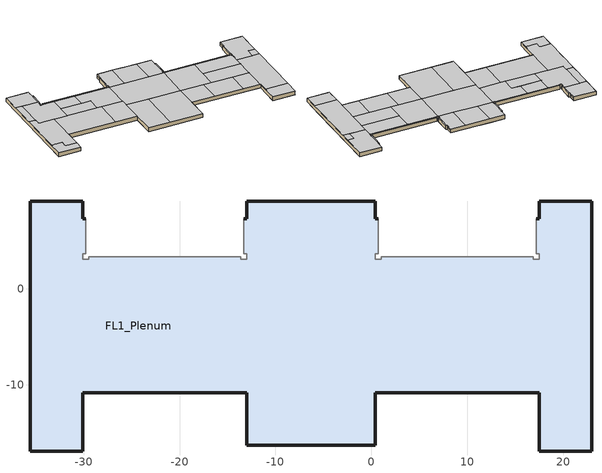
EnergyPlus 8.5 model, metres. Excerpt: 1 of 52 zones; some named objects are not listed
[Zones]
FL1_Plenum
 floor to FL1_ZN19 (plenum_floor): -13,-10.8 -30.07,-10.8 -30.07,-16.9 -35.56,-16.9 -35.56,9.16 -30.07,9.16 -30.07,3.07 -13,3.07 z3.45
 floor to FL1_ZN19 (9): -29.77,3.68 -30.07,3.68 -30.07,7.34 -29.77,7.34 z3.45; -13.61,3.07 -29.46,3.07 -29.46,3.37 -13.61,3.37 z3.45
 floor to FL1_ZN16 (plenum_floor): -9.33,3.07 -13,3.07 -13,9.16 -9.33,9.16 z3.45
 floor to FL1_ZN16 (9): -13,3.68 -13.31,3.68 -13.31,7.34 -13,7.34 z3.45
 floor to FL1_ZN15 (plenum_floor): -3.26,3.07 -9.33,3.07 -9.33,9.16 -3.26,9.16 z3.45
 floor to FL1_ZN17 (plenum_floor): 0.41,3.07 -3.26,3.07 -3.26,9.16 0.41,9.16 z3.45
 floor to FL1_ZN17 (9): 0.71,3.68 0.41,3.68 0.41,7.34 0.71,7.34 z3.45
 floor to FL1_ZN3 (plenum_floor): 22.96,3.07 17.48,3.07 17.48,9.16 22.96,9.16 z3.45
 floor to FL1_ZN3 (9): 17.48,3.68 17.17,3.68 17.17,7.34 17.48,7.34 z3.45
 floor to FL1_ZN13 (plenum_floor): -8.89,-16.29 -13,-16.29 -13,-10.8 -8.89,-10.8 z3.45
 floor to FL1_ZN12 (plenum_floor): -3.86,-16.29 -8.89,-16.29 -8.89,-10.8 -3.86,-10.8 z3.45
 floor to FL1_ZN14 (plenum_floor): 0.41,-16.29 -3.86,-16.29 -3.86,-10.8 0.41,-10.8 z3.45
 floor to FL1_ZN5 (plenum_floor): 22.96,-16.9 17.48,-16.9 17.48,-10.8 22.96,-10.8 z3.45
 floor to FL1_ZN11 (plenum_floor): 0.41,-10.8 -13,-10.8 -13,-5.31 -8.74,-5.31 -8.74,-6.38 -3.86,-6.38 -3.86,-5.31 0.41,-5.31 z3.45
 floor to FL1_ZN8 (plenum_floor): 7.95,-10.8 0.41,-10.8 0.41,-7.9 7.95,-7.9 z3.45
 floor to FL1_ZN7 (plenum_floor): 19,-10.8 7.95,-10.8 7.95,-7.9 19,-7.9 z3.45
 floor to FL1_ZN4 (plenum_floor): 22.96,-10.8 19,-10.8 19,-7.9 17.48,-7.9 17.48,3.07 22.96,3.07 z3.45
 floor to FL1_ZN9 (plenum_floor): -6.3,-6.38 -8.74,-6.38 -8.74,-5.31 -13,-5.31 -13,3.07 -6.3,3.07 z3.45
 floor to FL1_ZN10 (plenum_floor): 0.41,-5.31 -3.86,-5.31 -3.86,-6.38 -6.3,-6.38 -6.3,3.07 -3.86,3.07 -3.86,0.17 0.41,0.17 z3.45
 floor to FL1_ZN2 (plenum_floor): 17.48,-3.79 1.78,-3.79 1.78,-7.9 0.41,-7.9 0.41,-1.05 17.48,-1.05 z3.45
 floor to FL1_ZN6 (plenum_floor): 17.48,-7.9 1.78,-7.9 1.78,-3.79 17.48,-3.79 z3.45
 floor to FL1_ZN1 (plenum_floor): 17.48,-1.05 0.41,-1.05 0.41,3.07 17.48,3.07 z3.45
 floor to FL1_ZN1 (9): 16.87,3.07 1.02,3.07 1.02,3.37 16.87,3.37 z3.45
 floor to FL1_ZN18 (plenum_floor): 0.41,0.17 -3.86,0.17 -3.86,3.07 0.41,3.07 z3.45
 wall outside (7): -30.07,7.33 -30.07,9.16 / 0.41,7.33 0.41,9.16 z3.46:3.94; -30.07,7.33 -30.07,9.16 / 17.48,9.16 17.48,7.33 / 0.41,7.33 0.41,9.16 / -13,9.16 -13,7.33 z3.94:4.42; -30.07,9.16 -35.56,9.16 -35.56,-16.9 -30.07,-16.9 -30.07,-10.8 -13,-10.8 -13,-16.29 0.41,-16.29 0.41,-10.8 17.48,-10.8 17.48,-16.9 22.96,-16.9 22.96,9.16 17.48,9.16 / 0.41,9.16 -13,9.16 z3.45:4.42; 17.48,9.16 17.48,7.33 / -13,9.16 -13,7.33 z3.45:3.94
 wall outside (9): -29.77,7.34 -30.07,7.34 / 17.48,7.34 17.17,7.34 / 0.71,7.34 0.41,7.34 / -13,7.34 -13.31,7.34 z3.45:4.42
 wall to FL1_Plenum (5): 17.48,3.37 17.48,3.07 17.17,3.07 / 0.71,3.07 0.41,3.07 0.41,3.37 / -13,3.37 -13,3.07 -13.31,3.07 / -29.77,3.07 -30.07,3.07 -30.07,3.37 z3.45:4.42
 wall to FL1_Plenum (6): -30.07,3.37 -30.07,3.07 -29.77,3.07 / 17.17,3.07 17.48,3.07 17.48,3.37 / 0.41,3.37 0.41,3.07 0.71,3.07 / -13.31,3.07 -13,3.07 -13,3.37 z3.45:4.42
 wall to FL1_Balcony_W (5): -30.07,3.37 -30.07,3.68 / -13,3.68 -13,3.37 / -13.31,3.07 -13.61,3.07 / -29.46,3.07 -29.77,3.07 / -29.77,3.68 -29.77,7.34 / -13.31,7.34 -13.31,3.68 / -13.61,3.37 -29.46,3.37 z3.45:4.42
 wall to FL1_Balcony_E (5): 17.48,3.68 17.48,3.37 / 17.17,3.07 16.87,3.07 / 1.02,3.07 0.71,3.07 / 0.41,3.37 0.41,3.68 / 17.17,7.34 17.17,3.68 / 16.87,3.37 1.02,3.37 / 0.71,3.68 0.71,7.34 z3.45:4.42
 wall to FL1_Plenum (9): -30.07,3.68 -29.77,3.68 -30.07,3.68 / 17.17,3.68 17.48,3.68 17.17,3.68 / 16.87,3.07 16.87,3.37 16.87,3.07 / 1.02,3.37 1.02,3.07 1.02,3.37 / 0.41,3.68 0.71,3.68 0.41,3.68 / -13.31,3.68 -13,3.68 -13.31,3.68 / -13.61,3.07 -13.61,3.37 -13.61,3.07 / -29.46,3.37 -29.46,3.07 -29.46,3.37 z3.45:4.42
 ceiling to FL2_ZN19 (plenum_fl1_ceiling): -33.91,-3.59 -26.82,-3.59 -26.82,3.07 -30.07,3.07 -30.07,4.5 -33.91,4.5 z4.42
 ceiling to FL2_ZN24 (plenum_fl1_ceiling): -13,3.07 -9.33,3.07 -9.33,9.16 -13,9.16 z4.42
 ceiling to FL2_ZN10 (plenum_fl1_ceiling): -9.33,3.07 -3.26,3.07 -3.26,9.16 -9.33,9.16 z4.42
 ceiling to FL2_ZN25 (plenum_fl1_ceiling): -3.26,3.07 0.41,3.07 0.41,9.16 -3.26,9.16 z4.42
 ceiling to FL2_ZN4 (plenum_fl1_ceiling): 17.48,0.81 21.3,0.81 21.3,3.07 22.96,3.07 22.96,9.16 17.48,9.16 z4.42
 ceiling to FL2_ZN18 (plenum_fl1_ceiling): -35.56,4.5 -30.07,4.5 -30.07,9.16 -35.56,9.16 z4.42
 ceiling to FL2_ZN16 (plenum_fl1_ceiling): -35.56,-16.9 -30.07,-16.9 -30.07,-14.75 -32.88,-14.75 -32.88,-13.26 -35.56,-13.26 z4.42
 ceiling to FL2_ZN13 (plenum_fl1_ceiling): -13,-16.29 -7.59,-16.29 -7.59,-5.31 -13,-5.31 z4.42
 ceiling to FL2_ZN12 (plenum_fl1_ceiling): -7.59,-16.29 0.41,-16.29 0.41,-5.31 -7.59,-5.31 z4.42
 ceiling to FL2_ZN6 (plenum_fl1_ceiling): 17.48,-16.9 22.96,-16.9 22.96,-13.26 17.48,-13.26 z4.42
 ceiling to FL2_ZN17 (plenum_fl1_ceiling): -35.56,-13.26 -32.88,-13.26 -32.88,-14.75 -30.07,-14.75 -30.07,-3.59 -33.91,-3.59 -33.91,-2.11 -35.56,-2.11 z4.42
 ceiling to FL2_ZN5 (plenum_fl1_ceiling): 17.48,-13.26 22.96,-13.26 22.96,0.81 17.48,0.81 z4.42
 ceiling to FL2_ZN15 (plenum_fl1_ceiling): -30.07,-10.8 -18.41,-10.8 -18.41,-3.59 -30.07,-3.59 z4.42
 ceiling to FL2_ZN14 (plenum_fl1_ceiling): -18.41,-10.8 -13,-10.8 -13,-3.59 -18.41,-3.59 z4.42
 ceiling to FL2_ZN9 (plenum_fl1_ceiling): 0.41,-10.8 6.1,-10.8 6.1,-5.31 0.41,-5.31 z4.42
 ceiling to FL2_ZN8 (plenum_fl1_ceiling): 6.1,-10.8 13.23,-10.8 13.23,-5.31 6.1,-5.31 z4.42
 ceiling to FL2_ZN7 (plenum_fl1_ceiling): 13.23,-10.8 17.48,-10.8 17.48,-5.31 13.23,-5.31 z4.42
 ceiling to FL2_ZN11 (plenum_fl1_ceiling): -13,-5.31 0.41,-5.31 0.41,3.07 -13,3.07 z4.42
 ceiling to FL2_ZN1 (plenum_fl1_ceiling): 0.41,-5.31 8.03,-5.31 8.03,3.07 0.41,3.07 z4.42
 ceiling to FL2_ZN3 (plenum_fl1_ceiling): 8.03,-5.31 17.48,-5.31 17.48,-1.12 8.03,-1.12 z4.42
 ceiling to FL2_ZN22 (plenum_fl1_ceiling): -19.33,-3.59 -13,-3.59 -13,3.07 -21.54,3.07 -21.54,-0.28 -19.33,-0.28 z4.42
 ceiling to FL2_ZN2 (plenum_fl1_ceiling): 8.03,-1.12 17.48,-1.12 17.48,3.07 8.03,3.07 z4.42
 ceiling to FL2_ZN26 (plenum_fl1_ceiling): 21.3,0.81 22.96,0.81 22.96,3.07 21.3,3.07 z4.42
 ceiling to FL2_ZN23 (plenum_fl1_ceiling): -35.56,-2.11 -33.91,-2.11 -33.91,4.5 -35.56,4.5 z4.42
 ceiling to FL2_ZN20 (plenum_fl1_ceiling): -26.82,-0.28 -21.54,-0.28 -21.54,3.07 -26.82,3.07 z4.42
 ceiling to FL2_ZN21 (plenum_fl1_ceiling): -26.82,-3.59 -19.33,-3.59 -19.33,-0.28 -26.82,-0.28 z4.42
 ceiling to FL2_ZN19 (9): -30.07,3.68 -29.77,3.68 -29.77,4.5 -30.07,4.5 z4.42; -29.46,3.07 -26.82,3.07 -26.82,3.37 -29.46,3.37 z4.42
 ceiling to FL2_ZN18 (9): -30.07,4.5 -29.77,4.5 -29.77,7.34 -30.07,7.34 z4.42
 ceiling to FL2_ZN4 (9): 17.17,3.68 17.48,3.68 17.48,7.34 17.17,7.34 z4.42
 ceiling to FL2_ZN1 (9): 1.02,3.07 8.03,3.07 8.03,3.37 1.02,3.37 z4.42
 ceiling to FL2_ZN2 (9): 8.03,3.07 16.87,3.07 16.87,3.37 8.03,3.37 z4.42
 ceiling to FL2_ZN25 (9): 0.41,3.68 0.71,3.68 0.71,7.34 0.41,7.34 z4.42
 ceiling to FL2_ZN24 (9): -13.31,3.68 -13,3.68 -13,7.34 -13.31,7.34 z4.42
 ceiling to FL2_ZN22 (9): -21.54,3.07 -13.61,3.07 -13.61,3.37 -21.54,3.37 z4.42
 ceiling to FL2_ZN20 (9): -26.82,3.07 -21.54,3.07 -21.54,3.37 -26.82,3.37 z4.42
[Building]
BLDG26: North Axis {deg}=0; Terrain=Suburbs; Loads Convergence Tolerance Value=0.04; Temperature Convergence Tolerance Value {deltaC}=0.4; Solar Distribution=MinimalShadowing; Maximum Number of Warmup Days=25; Minimum Number of Warmup Days=6
[Site:Location]
Chicago Ohare Intl Ap_IL_USA Design_Conditions: Latitude {deg}=41.98; Longitude {deg}=-87.92; Time Zone {hr}=-6; Elevation {m}=201
[SizingPeriod:DesignDay] Day of Month=21; Dry-Bulb Temperature Range Modifier Type=DefaultMultipliers; Humidity Condition Type=Wetbulb; Barometric Pressure {Pa}=98934; Rain Indicator=No; Snow Indicator=No; Daylight Saving Time Indicator=No
Name | Month | Day Type | Maximum Dry-Bulb Temperature {C} | Daily Dry-Bulb Temperature Range {deltaC} | Wetbulb or DewPoint at Maximum Dry-Bulb {C} | Wind Speed {m/s} | Wind Direction {deg} | Solar Model Indicator | Sky Clearness | ASHRAE Clear Sky Optical Depth for Beam Irradiance (taub) | ASHRAE Clear Sky Optical Depth for Diffuse Irradiance (taud)
Chicago Ohare Intl Ap Ann Htg 99.6% Condns DB | 1 | WinterDesignDay | -20 | 0 | -20 | 4.9 | 270 | ASHRAEClearSky | 0
Chicago Ohare Intl Ap Ann Clg .4% Condns DB=>MWB | 7 | SummerDesignDay | 33.3 | 10.5 | 23.7 | 5.2 | 230 | ASHRAETau |  | 0.455 | 2.05
[Site:GroundTemperature:BuildingSurface]
19.527, 19.502, 19.536, 19.598, 20.002, 21.64, 22.225, 22.375, 21.449, 20.121, 19.802, 19.633
[Site:GroundReflectance]
0.2, 0.2, 0.2, 0.2, 0.2, 0.2, 0.2, 0.2, 0.2, 0.2, 0.2, 0.2
[Site:GroundReflectance:SnowModifier]
1, 1
[Material] Thermal Absorptance=0.9
Name | Roughness | Thickness {m} | Conductivity {W/m-K} | Density {kg/m3} | Specific Heat {J/kg-K} | Solar Absorptance | Visible Absorptance
5_1_27 | Rough | 0.0159 | 0.25 | 900 | 1000 | 0.5 | 0.5
5_2_10001 | VeryRough | 0.0921 | 0.03 | 24.8 | 1000 | 0.7 | 0.7
1IN Stucco | Smooth | 0.0253 | 0.6918 | 1858 | 837 | 0.7 | 0.7
8IN CONCRETE HW | Rough | 0.2032 | 1.311 | 2240 | 836.8 | 0.7 | 0.7
1/2IN Gypsum | Smooth | 0.0127 | 0.16 | 784.9 | 830 | 0.7 | 0.7
MAT-CC05 4 HW Concrete | Rough | 0.1016 | 1.311 | 2240 | 836.8 | 0.7 | 0.7
Mass NonRes Wall Insulation | MediumRough | 0.0562 | 0.058 | 265 | 836.8 | 0.7 | 0.7
AC02 Acoustic Ceiling | MediumSmooth | 0.0127 | 0.057 | 288 | 1339 | 0.7 | 0.2
[Material:NoMass]
CP02 Carpet Pad: Roughness=VeryRough; Thermal Resistance {m2-K/W}=0.2165; Thermal Absorptance=0.9; Solar Absorptance=0.7; Visible Absorptance=0.8
[Construction]
plenum_fl1_ceiling: MAT-CC05 4 HW Concrete, CP02 Carpet Pad
plenum_floor: AC02 Acoustic Ceiling
5; 6: 5_1_27, 5_2_10001, 5_1_27
7; 9: 1IN Stucco, 8IN Concrete HW, Mass NonRes Wall Insulation, 1/2IN Gypsum
[WindowProperty:FrameAndDivider] Frame Width {m}=0.04; Frame Outside Projection {m}=0; Frame Inside Projection {m}=0; Ratio of Frame-Edge Glass Conductance to Center-Of-Glass Conductance=1; Divider Type=DividedLite; Divider Width {m}=0.02; Number of Horizontal Dividers=1; Divider Outside Projection {m}=0; Divider Inside Projection {m}=0; Ratio of Divider-Edge Glass Conductance to Center-Of-Glass Conductance=1; Inside Sill Depth {m}=0; Inside Reveal Depth {m}=0
Name | Frame Conductance {W/m2-K} | Frame Solar Absorptance | Frame Visible Absorptance | Frame Thermal Hemispherical Emissivity | Number of Vertical Dividers | Divider Conductance {W/m2-K} | Divider Solar Absorptance | Divider Visible Absorptance | Divider Thermal Hemispherical Emissivity | Outside Reveal Solar Absorptance | Inside Sill Solar Absorptance | Inside Reveal Solar Absorptance
5 | 500 | 0.3 | 0.3 | 0.3 | 1 | 500 | 0.3 | 0.3 | 0.3 | 0.3 | 0.3 | 0.3
6 | 500 | 0.3 | 0.3 | 0.3 | 2 | 500 | 0.3 | 0.3 | 0.3 | 0.3 | 0.3 | 0.3
7 | 9.5 | 0.5 | 0.5 | 0.9 | 2 | 9.5 | 0.5 | 0.5 | 0.9 | 0.5 | 0.5 | 0.5
9 | 9.5 | 0.5 | 0.5 | 0.9 | 0 | 9.5 | 0.5 | 0.5 | 0.9 | 0.5 | 0.5 | 0.5
[Zone]
FL1_Plenum: Type=1; Multiplier=1; Volume {m3}=1076.15; Floor Area {m2}=autocalculate; Zone Inside Convection Algorithm=TARP
[ZoneInfiltration:DesignFlowRate]
9429 Infiltration: Zone or ZoneList=FL1_Plenum; Schedule=On; Design Flow Rate Calculation Method=Flow/zone; Design Flow Rate {m3/s}=0.209251; Constant Term Coefficient=1; Temperature Term Coefficient=0; Velocity Term Coefficient=0; Velocity Squared Term Coefficient=0
[EnergyManagementSystem:Sensor] Output:Variable or Output:Meter=Schedule Value
Name | Output:Variable or Output:Meter Index Key
FL1_ZN12_window_sch | Zone_infil_SCH_FL1_ZN12
FL1_ZN13_window_sch | Zone_infil_SCH_FL1_ZN13
FL1_ZN14_window_sch | Zone_infil_SCH_FL1_ZN14
FL2_ZN10_window_sch | Zone_infil_SCH_FL2_ZN10
FL2_ZN14_window_sch | Zone_infil_SCH_FL2_ZN14
FL2_ZN18_window_sch | Zone_infil_SCH_FL2_ZN18
FL2_ZN20_window_sch | Zone_infil_SCH_FL2_ZN20
FL1_ZN1_window_sch | Zone_infil_SCH_FL1_ZN1
FL2_ZN2_window_sch | Zone_infil_SCH_FL2_ZN2
FL2_ZN9_window_sch | Zone_infil_SCH_FL2_ZN9
FL2_ZN17_window_sch | Zone_infil_SCH_FL2_ZN17
FL2_ZN13_window_sch | Zone_infil_SCH_FL2_ZN13
FL2_ZN12_window_sch | Zone_infil_SCH_FL2_ZN12
FL2_ZN1_window_sch | Zone_infil_SCH_FL2_ZN1
FL1_ZN3_window_sch | Zone_infil_SCH_FL1_ZN3
FL1_ZN5_window_sch | Zone_infil_SCH_FL1_ZN5
FL1_ZN8_window_sch | Zone_infil_SCH_FL1_ZN8
FL1_ZN15_window_sch | Zone_infil_SCH_FL1_ZN15
FL2_ZN5_window_sch | Zone_infil_SCH_FL2_ZN5
FL2_ZN6_window_sch | Zone_infil_SCH_FL2_ZN6
FL2_ZN7_window_sch | Zone_infil_SCH_FL2_ZN7
FL2_ZN22_window_sch | Zone_infil_SCH_FL2_ZN22
FL1_ZN4_window_sch | Zone_infil_SCH_FL1_ZN4
FL1_ZN7_window_sch | Zone_infil_SCH_FL1_ZN7
FL2_ZN4_window_sch | Zone_infil_SCH_FL2_ZN4
FL2_ZN8_window_sch | Zone_infil_SCH_FL2_ZN8
FL2_ZN15_window_sch | Zone_infil_SCH_FL2_ZN15
[EnergyManagementSystem:Actuator] Actuated Component Type=Schedule:Compact; Actuated Component Control Type=Schedule Value
Name | Actuated Component Unique
FL1_ZN12_hvac_sch_override | PTHP_SCH_FL1_ZN12
FL1_ZN13_hvac_sch_override | PTHP_SCH_FL1_ZN13
FL1_ZN14_hvac_sch_override | PTHP_SCH_FL1_ZN14
FL2_ZN10_hvac_sch_override | PTHP_SCH_FL2_ZN10
FL2_ZN14_hvac_sch_override | PTHP_SCH_FL2_ZN14
FL2_ZN18_hvac_sch_override | PTHP_SCH_FL2_ZN18
FL2_ZN20_hvac_sch_override | PTHP_SCH_FL2_ZN20
FL1_ZN1_hvac_sch_override | PTHP_SCH_FL1_ZN1
FL2_ZN2_hvac_sch_override | PTHP_SCH_FL2_ZN2
FL2_ZN9_hvac_sch_override | PTHP_SCH_FL2_ZN9
FL2_ZN17_hvac_sch_override | PTHP_SCH_FL2_ZN17
FL2_ZN13_hvac_sch_override | PTHP_SCH_FL2_ZN13
FL2_ZN12_hvac_sch_override | PTHP_SCH_FL2_ZN12
FL2_ZN1_hvac_sch_override | PTHP_SCH_FL2_ZN1
FL1_ZN3_hvac_sch_override | PTHP_SCH_FL1_ZN3
FL1_ZN5_hvac_sch_override | PTHP_SCH_FL1_ZN5
FL1_ZN8_hvac_sch_override | PTHP_SCH_FL1_ZN8
FL1_ZN15_hvac_sch_override | PTHP_SCH_FL1_ZN15
FL2_ZN5_hvac_sch_override | PTHP_SCH_FL2_ZN5
FL2_ZN6_hvac_sch_override | PTHP_SCH_FL2_ZN6
FL2_ZN7_hvac_sch_override | PTHP_SCH_FL2_ZN7
FL2_ZN22_hvac_sch_override | PTHP_SCH_FL2_ZN22
FL1_ZN4_hvac_sch_override | PTHP_SCH_FL1_ZN4
FL1_ZN7_hvac_sch_override | PTHP_SCH_FL1_ZN7
FL2_ZN4_hvac_sch_override | PTHP_SCH_FL2_ZN4
FL2_ZN8_hvac_sch_override | PTHP_SCH_FL2_ZN8
FL2_ZN15_hvac_sch_override | PTHP_SCH_FL2_ZN15
[EnergyManagementSystem:ProgramCallingManager]
CoupleWindowHVAC: BeginTimestepBeforePredictor; CoupleWindowHVAC_FL1_ZN12; CoupleWindowHVAC_FL1_ZN13; CoupleWindowHVAC_FL1_ZN14; CoupleWindowHVAC_FL2_ZN10; CoupleWindowHVAC_FL2_ZN14; CoupleWindowHVAC_FL2_ZN18; CoupleWindowHVAC_FL2_ZN20; CoupleWindowHVAC_FL1_ZN1; CoupleWindowHVAC_FL2_ZN2; CoupleWindowHVAC_FL2_ZN9; CoupleWindowHVAC_FL2_ZN17; CoupleWindowHVAC_FL2_ZN13; CoupleWindowHVAC_FL2_ZN12; CoupleWindowHVAC_FL2_ZN1; CoupleWindowHVAC_FL1_ZN3; CoupleWindowHVAC_FL1_ZN5; CoupleWindowHVAC_FL1_ZN8; CoupleWindowHVAC_FL1_ZN15; CoupleWindowHVAC_FL2_ZN5; CoupleWindowHVAC_FL2_ZN6; CoupleWindowHVAC_FL2_ZN7; CoupleWindowHVAC_FL2_ZN22; CoupleWindowHVAC_FL1_ZN4; CoupleWindowHVAC_FL1_ZN7; CoupleWindowHVAC_FL2_ZN4
[EnergyManagementSystem:Program]
CoupleWindowHVAC_FL1_ZN12: IF (FL1_ZN12_window_sch == 1); Set FL1_ZN12_hvac_sch_override = 0; ELSEIF (FL1_ZN12_window_sch == 0); Set FL1_ZN12_hvac_sch_override = 1; ENDIF
CoupleWindowHVAC_FL1_ZN13: IF (FL1_ZN13_window_sch == 1); Set FL1_ZN13_hvac_sch_override = 0; ELSEIF (FL1_ZN13_window_sch == 0); Set FL1_ZN13_hvac_sch_override = 1; ENDIF
CoupleWindowHVAC_FL1_ZN14: IF (FL1_ZN14_window_sch == 1); Set FL1_ZN14_hvac_sch_override = 0; ELSEIF (FL1_ZN14_window_sch == 0); Set FL1_ZN14_hvac_sch_override = 1; ENDIF
CoupleWindowHVAC_FL2_ZN10: IF (FL2_ZN10_window_sch == 1); Set FL2_ZN10_hvac_sch_override = 0; ELSEIF (FL2_ZN10_window_sch == 0); Set FL2_ZN10_hvac_sch_override = 1; ENDIF
CoupleWindowHVAC_FL2_ZN14: IF (FL2_ZN14_window_sch == 1); Set FL2_ZN14_hvac_sch_override = 0; ELSEIF (FL2_ZN14_window_sch == 0); Set FL2_ZN14_hvac_sch_override = 1; ENDIF
CoupleWindowHVAC_FL2_ZN18: IF (FL2_ZN18_window_sch == 1); Set FL2_ZN18_hvac_sch_override = 0; ELSEIF (FL2_ZN18_window_sch == 0); Set FL2_ZN18_hvac_sch_override = 1; ENDIF
CoupleWindowHVAC_FL2_ZN20: IF (FL2_ZN20_window_sch == 1); Set FL2_ZN20_hvac_sch_override = 0; ELSEIF (FL2_ZN20_window_sch == 0); Set FL2_ZN20_hvac_sch_override = 1; ENDIF
CoupleWindowHVAC_FL1_ZN1: IF (FL1_ZN1_window_sch == 1); Set FL1_ZN1_hvac_sch_override = 0; ELSEIF (FL1_ZN1_window_sch == 0); Set FL1_ZN1_hvac_sch_override = 1; ENDIF
CoupleWindowHVAC_FL2_ZN2: IF (FL2_ZN2_window_sch == 1); Set FL2_ZN2_hvac_sch_override = 0; ELSEIF (FL2_ZN2_window_sch == 0); Set FL2_ZN2_hvac_sch_override = 1; ENDIF
CoupleWindowHVAC_FL2_ZN9: IF (FL2_ZN9_window_sch == 1); Set FL2_ZN9_hvac_sch_override = 0; ELSEIF (FL2_ZN9_window_sch == 0); Set FL2_ZN9_hvac_sch_override = 1; ENDIF
CoupleWindowHVAC_FL2_ZN17: IF (FL2_ZN17_window_sch == 1); Set FL2_ZN17_hvac_sch_override = 0; ELSEIF (FL2_ZN17_window_sch == 0); Set FL2_ZN17_hvac_sch_override = 1; ENDIF
CoupleWindowHVAC_FL2_ZN13: IF (FL2_ZN13_window_sch == 1); Set FL2_ZN13_hvac_sch_override = 0; ELSEIF (FL2_ZN13_window_sch == 0); Set FL2_ZN13_hvac_sch_override = 1; ENDIF
CoupleWindowHVAC_FL2_ZN12: IF (FL2_ZN12_window_sch == 1); Set FL2_ZN12_hvac_sch_override = 0; ELSEIF (FL2_ZN12_window_sch == 0); Set FL2_ZN12_hvac_sch_override = 1; ENDIF
CoupleWindowHVAC_FL2_ZN1: IF (FL2_ZN1_window_sch == 1); Set FL2_ZN1_hvac_sch_override = 0; ELSEIF (FL2_ZN1_window_sch == 0); Set FL2_ZN1_hvac_sch_override = 1; ENDIF
CoupleWindowHVAC_FL1_ZN3: IF (FL1_ZN3_window_sch == 1); Set FL1_ZN3_hvac_sch_override = 0; ELSEIF (FL1_ZN3_window_sch == 0); Set FL1_ZN3_hvac_sch_override = 1; ENDIF
CoupleWindowHVAC_FL1_ZN5: IF (FL1_ZN5_window_sch == 1); Set FL1_ZN5_hvac_sch_override = 0; ELSEIF (FL1_ZN5_window_sch == 0); Set FL1_ZN5_hvac_sch_override = 1; ENDIF
CoupleWindowHVAC_FL1_ZN8: IF (FL1_ZN8_window_sch == 1); Set FL1_ZN8_hvac_sch_override = 0; ELSEIF (FL1_ZN8_window_sch == 0); Set FL1_ZN8_hvac_sch_override = 1; ENDIF
CoupleWindowHVAC_FL1_ZN15: IF (FL1_ZN15_window_sch == 1); Set FL1_ZN15_hvac_sch_override = 0; ELSEIF (FL1_ZN15_window_sch == 0); Set FL1_ZN15_hvac_sch_override = 1; ENDIF
CoupleWindowHVAC_FL2_ZN5: IF (FL2_ZN5_window_sch == 1); Set FL2_ZN5_hvac_sch_override = 0; ELSEIF (FL2_ZN5_window_sch == 0); Set FL2_ZN5_hvac_sch_override = 1; ENDIF
CoupleWindowHVAC_FL2_ZN6: IF (FL2_ZN6_window_sch == 1); Set FL2_ZN6_hvac_sch_override = 0; ELSEIF (FL2_ZN6_window_sch == 0); Set FL2_ZN6_hvac_sch_override = 1; ENDIF
CoupleWindowHVAC_FL2_ZN7: IF (FL2_ZN7_window_sch == 1); Set FL2_ZN7_hvac_sch_override = 0; ELSEIF (FL2_ZN7_window_sch == 0); Set FL2_ZN7_hvac_sch_override = 1; ENDIF
CoupleWindowHVAC_FL2_ZN22: IF (FL2_ZN22_window_sch == 1); Set FL2_ZN22_hvac_sch_override = 0; ELSEIF (FL2_ZN22_window_sch == 0); Set FL2_ZN22_hvac_sch_override = 1; ENDIF
CoupleWindowHVAC_FL1_ZN4: IF (FL1_ZN4_window_sch == 1); Set FL1_ZN4_hvac_sch_override = 0; ELSEIF (FL1_ZN4_window_sch == 0); Set FL1_ZN4_hvac_sch_override = 1; ENDIF
CoupleWindowHVAC_FL1_ZN7: IF (FL1_ZN7_window_sch == 1); Set FL1_ZN7_hvac_sch_override = 0; ELSEIF (FL1_ZN7_window_sch == 0); Set FL1_ZN7_hvac_sch_override = 1; ENDIF
CoupleWindowHVAC_FL2_ZN4: IF (FL2_ZN4_window_sch == 1); Set FL2_ZN4_hvac_sch_override = 0; ELSEIF (FL2_ZN4_window_sch == 0); Set FL2_ZN4_hvac_sch_override = 1; ENDIF
CoupleWindowHVAC_FL2_ZN8: IF (FL2_ZN8_window_sch == 1); Set FL2_ZN8_hvac_sch_override = 0; ELSEIF (FL2_ZN8_window_sch == 0); Set FL2_ZN8_hvac_sch_override = 1; ENDIF
CoupleWindowHVAC_FL2_ZN15: IF (FL2_ZN15_window_sch == 1); Set FL2_ZN15_hvac_sch_override = 0; ELSEIF (FL2_ZN15_window_sch == 0); Set FL2_ZN15_hvac_sch_override = 1; ENDIF
[ExternalInterface:FunctionalMockupUnitImport]
FMU File=obFMU.fmu; FMU Timeout {ms}=0; FMU LoggingOn=0
[ExternalInterface:FunctionalMockupUnitImport:From:Variable] Output:Variable Index Key=Environment; FMU File=obFMU.fmu
Name | Output:Variable | FMU Instance | FMU Variable
 | Site Outdoor Air Drybulb Temperature | obm_Office_S1 | OutdoorAir_Drybulb_Temperature
 | Site Rain Status | obm_Office_S1 | Outdoor_Rain_Indicator
 | Site Outdoor Air Drybulb Temperature | obm_Office_S2 | OutdoorAir_Drybulb_Temperature
 | Site Rain Status | obm_Office_S2 | Outdoor_Rain_Indicator
 | Site Outdoor Air Drybulb Temperature | obm_Office_S3 | OutdoorAir_Drybulb_Temperature
 | Site Rain Status | obm_Office_S3 | Outdoor_Rain_Indicator
 | Site Outdoor Air Drybulb Temperature | obm_Office_S4 | OutdoorAir_Drybulb_Temperature
 | Site Rain Status | obm_Office_S4 | Outdoor_Rain_Indicator
 | Site Outdoor Air Drybulb Temperature | obm_Office_S5 | OutdoorAir_Drybulb_Temperature
 | Site Rain Status | obm_Office_S5 | Outdoor_Rain_Indicator
 | Site Outdoor Air Drybulb Temperature | obm_Office_S6 | OutdoorAir_Drybulb_Temperature
 | Site Rain Status | obm_Office_S6 | Outdoor_Rain_Indicator
 | Site Outdoor Air Drybulb Temperature | obm_Office_S7 | OutdoorAir_Drybulb_Temperature
 | Site Rain Status | obm_Office_S7 | Outdoor_Rain_Indicator
 | Site Outdoor Air Drybulb Temperature | obm_Office_S8 | OutdoorAir_Drybulb_Temperature
 | Site Rain Status | obm_Office_S8 | Outdoor_Rain_Indicator
 | Site Outdoor Air Drybulb Temperature | obm_Office_S9 | OutdoorAir_Drybulb_Temperature
 | Site Rain Status | obm_Office_S9 | Outdoor_Rain_Indicator
 | Site Outdoor Air Drybulb Temperature | obm_Office_S10 | OutdoorAir_Drybulb_Temperature
 | Site Rain Status | obm_Office_S10 | Outdoor_Rain_Indicator
 | Site Outdoor Air Drybulb Temperature | obm_Office_S11 | OutdoorAir_Drybulb_Temperature
 | Site Rain Status | obm_Office_S11 | Outdoor_Rain_Indicator
 | Site Outdoor Air Drybulb Temperature | obm_Office_S12 | OutdoorAir_Drybulb_Temperature
 | Site Rain Status | obm_Office_S12 | Outdoor_Rain_Indicator
 | Site Outdoor Air Drybulb Temperature | obm_Office_S13 | OutdoorAir_Drybulb_Temperature
 | Site Rain Status | obm_Office_S13 | Outdoor_Rain_Indicator
 | Site Outdoor Air Drybulb Temperature | obm_Office_S14 | OutdoorAir_Drybulb_Temperature
 | Site Rain Status | obm_Office_S14 | Outdoor_Rain_Indicator
 | Site Outdoor Air Drybulb Temperature | obm_Office_S15 | OutdoorAir_Drybulb_Temperature
 | Site Rain Status | obm_Office_S15 | Outdoor_Rain_Indicator
 | Site Outdoor Air Drybulb Temperature | obm_Office_S16 | OutdoorAir_Drybulb_Temperature
 | Site Rain Status | obm_Office_S16 | Outdoor_Rain_Indicator
 | Site Outdoor Air Drybulb Temperature | obm_Meeting_room_S17 | OutdoorAir_Drybulb_Temperature
 | Site Rain Status | obm_Meeting_room_S17 | Outdoor_Rain_Indicator
 | Site Outdoor Air Drybulb Temperature | obm_Meeting_room_S18 | OutdoorAir_Drybulb_Temperature
 | Site Rain Status | obm_Meeting_room_S18 | Outdoor_Rain_Indicator
 | Site Outdoor Air Drybulb Temperature | obm_Office_S19 | OutdoorAir_Drybulb_Temperature
 | Site Rain Status | obm_Office_S19 | Outdoor_Rain_Indicator
 | Site Outdoor Air Drybulb Temperature | obm_Meeting_room_S20 | OutdoorAir_Drybulb_Temperature
 | Site Rain Status | obm_Meeting_room_S20 | Outdoor_Rain_Indicator
 | Site Outdoor Air Drybulb Temperature | obm_Classroom_S21 | OutdoorAir_Drybulb_Temperature
 | Site Rain Status | obm_Classroom_S21 | Outdoor_Rain_Indicator
 | Site Outdoor Air Drybulb Temperature | obm_Classroom_S22 | OutdoorAir_Drybulb_Temperature
 | Site Rain Status | obm_Classroom_S22 | Outdoor_Rain_Indicator
 | Site Outdoor Air Drybulb Temperature | obm_Office_S23 | OutdoorAir_Drybulb_Temperature
 | Site Rain Status | obm_Office_S23 | Outdoor_Rain_Indicator
 | Site Outdoor Air Drybulb Temperature | obm_Office_S24 | OutdoorAir_Drybulb_Temperature
 | Site Rain Status | obm_Office_S24 | Outdoor_Rain_Indicator
 | Site Outdoor Air Drybulb Temperature | obm_Office_S25 | OutdoorAir_Drybulb_Temperature
 | Site Rain Status | obm_Office_S25 | Outdoor_Rain_Indicator
 | Site Outdoor Air Drybulb Temperature | obm_Office_S26 | OutdoorAir_Drybulb_Temperature
 | Site Rain Status | obm_Office_S26 | Outdoor_Rain_Indicator
 | Site Outdoor Air Drybulb Temperature | obm_Office_S27 | OutdoorAir_Drybulb_Temperature
 | Site Rain Status | obm_Office_S27 | Outdoor_Rain_Indicator
 | Site Outdoor Air Drybulb Temperature | obm_Office_S28 | OutdoorAir_Drybulb_Temperature
 | Site Rain Status | obm_Office_S28 | Outdoor_Rain_Indicator
 | Site Outdoor Air Drybulb Temperature | obm_Office_S29 | OutdoorAir_Drybulb_Temperature
 | Site Rain Status | obm_Office_S29 | Outdoor_Rain_Indicator
 | Site Outdoor Air Drybulb Temperature | obm_Office_S30 | OutdoorAir_Drybulb_Temperature
 | Site Rain Status | obm_Office_S30 | Outdoor_Rain_Indicator
 | Site Outdoor Air Drybulb Temperature | obm_Office_S31 | OutdoorAir_Drybulb_Temperature
 | Site Rain Status | obm_Office_S31 | Outdoor_Rain_Indicator
 | Site Outdoor Air Drybulb Temperature | obm_Office_S32 | OutdoorAir_Drybulb_Temperature
 | Site Rain Status | obm_Office_S32 | Outdoor_Rain_Indicator
 | Site Outdoor Air Drybulb Temperature | obm_Office_S33 | OutdoorAir_Drybulb_Temperature
 | Site Rain Status | obm_Office_S33 | Outdoor_Rain_Indicator
 | Site Outdoor Air Drybulb Temperature | obm_Office_S34 | OutdoorAir_Drybulb_Temperature
 | Site Rain Status | obm_Office_S34 | Outdoor_Rain_Indicator
 | Site Outdoor Air Drybulb Temperature | obm_Office_S35 | OutdoorAir_Drybulb_Temperature
 | Site Rain Status | obm_Office_S35 | Outdoor_Rain_Indicator
 | Site Outdoor Air Drybulb Temperature | obm_Office_S36 | OutdoorAir_Drybulb_Temperature
 | Site Rain Status | obm_Office_S36 | Outdoor_Rain_Indicator
 | Site Outdoor Air Drybulb Temperature | obm_Office_S37 | OutdoorAir_Drybulb_Temperature
 | Site Rain Status | obm_Office_S37 | Outdoor_Rain_Indicator
[ExternalInterface:FunctionalMockupUnitImport:To:Schedule] FMU File=obFMU.fmu
Name | FMU Instance | FMU Variable | Initial Value
Zone_HVAC_SCH_FL1_ZN9 | obm_Office_S1 | Zone_HVAC_SCH | 0
Zone_light_SCH_FL1_ZN9 | obm_Office_S1 | Zone_light_SCH | 0
Zone_infil_SCH_FL1_ZN9 | obm_Office_S1 | Zone_infil_SCH | 0
Zone_PlugLoad_SCH_FL1_ZN9 | obm_Office_S1 | Zone_PlugLoad_SCH | 0.3
Zone_Thermostat_SCH_FL1_ZN9 | obm_Office_S1 | Zone_Thermostat_SCH | 21.11
Zone_ShadeAndBlind_FL1_ZN9 | obm_Office_S1 | Zone_ShadeAndBlind_SCH | 0
Zone_occ_SCH_FL1_ZN9 | obm_Office_S1 | Zone_occ_SCH | 0
Zone_HVAC_SCH_FL1_ZN10 | obm_Office_S2 | Zone_HVAC_SCH | 0
Zone_light_SCH_FL1_ZN10 | obm_Office_S2 | Zone_light_SCH | 0
Zone_infil_SCH_FL1_ZN10 | obm_Office_S2 | Zone_infil_SCH | 0
Zone_PlugLoad_SCH_FL1_ZN10 | obm_Office_S2 | Zone_PlugLoad_SCH | 0.3
Zone_Thermostat_SCH_FL1_ZN10 | obm_Office_S2 | Zone_Thermostat_SCH | 21.11
Zone_ShadeAndBlind_FL1_ZN10 | obm_Office_S2 | Zone_ShadeAndBlind_SCH | 0
Zone_occ_SCH_FL1_ZN10 | obm_Office_S2 | Zone_occ_SCH | 0
Zone_HVAC_SCH_FL1_ZN11 | obm_Office_S3 | Zone_HVAC_SCH | 0
Zone_light_SCH_FL1_ZN11 | obm_Office_S3 | Zone_light_SCH | 0
Zone_infil_SCH_FL1_ZN11 | obm_Office_S3 | Zone_infil_SCH | 0
Zone_PlugLoad_SCH_FL1_ZN11 | obm_Office_S3 | Zone_PlugLoad_SCH | 0.3
Zone_Thermostat_SCH_FL1_ZN11 | obm_Office_S3 | Zone_Thermostat_SCH | 21.11
Zone_ShadeAndBlind_FL1_ZN11 | obm_Office_S3 | Zone_ShadeAndBlind_SCH | 0
Zone_occ_SCH_FL1_ZN11 | obm_Office_S3 | Zone_occ_SCH | 0
Zone_HVAC_SCH_FL1_ZN12 | obm_Office_S4 | Zone_HVAC_SCH | 0
Zone_light_SCH_FL1_ZN12 | obm_Office_S4 | Zone_light_SCH | 0
Zone_infil_SCH_FL1_ZN12 | obm_Office_S4 | Zone_infil_SCH | 0
Zone_PlugLoad_SCH_FL1_ZN12 | obm_Office_S4 | Zone_PlugLoad_SCH | 0.3
Zone_Thermostat_SCH_FL1_ZN12 | obm_Office_S4 | Zone_Thermostat_SCH | 21.11
Zone_ShadeAndBlind_FL1_ZN12 | obm_Office_S4 | Zone_ShadeAndBlind_SCH | 0
Zone_occ_SCH_FL1_ZN12 | obm_Office_S4 | Zone_occ_SCH | 0
Zone_HVAC_SCH_FL1_ZN13 | obm_Office_S5 | Zone_HVAC_SCH | 0
Zone_light_SCH_FL1_ZN13 | obm_Office_S5 | Zone_light_SCH | 0
Zone_infil_SCH_FL1_ZN13 | obm_Office_S5 | Zone_infil_SCH | 0
Zone_PlugLoad_SCH_FL1_ZN13 | obm_Office_S5 | Zone_PlugLoad_SCH | 0.3
Zone_Thermostat_SCH_FL1_ZN13 | obm_Office_S5 | Zone_Thermostat_SCH | 21.11
Zone_ShadeAndBlind_FL1_ZN13 | obm_Office_S5 | Zone_ShadeAndBlind_SCH | 0
Zone_occ_SCH_FL1_ZN13 | obm_Office_S5 | Zone_occ_SCH | 0
Zone_HVAC_SCH_FL1_ZN14 | obm_Office_S6 | Zone_HVAC_SCH | 0
Zone_light_SCH_FL1_ZN14 | obm_Office_S6 | Zone_light_SCH | 0
Zone_infil_SCH_FL1_ZN14 | obm_Office_S6 | Zone_infil_SCH | 0
Zone_PlugLoad_SCH_FL1_ZN14 | obm_Office_S6 | Zone_PlugLoad_SCH | 0.3
Zone_Thermostat_SCH_FL1_ZN14 | obm_Office_S6 | Zone_Thermostat_SCH | 21.11
Zone_ShadeAndBlind_FL1_ZN14 | obm_Office_S6 | Zone_ShadeAndBlind_SCH | 0
Zone_occ_SCH_FL1_ZN14 | obm_Office_S6 | Zone_occ_SCH | 0
Zone_HVAC_SCH_FL2_ZN3 | obm_Office_S7 | Zone_HVAC_SCH | 0
Zone_light_SCH_FL2_ZN3 | obm_Office_S7 | Zone_light_SCH | 0
Zone_infil_SCH_FL2_ZN3 | obm_Office_S7 | Zone_infil_SCH | 0
Zone_PlugLoad_SCH_FL2_ZN3 | obm_Office_S7 | Zone_PlugLoad_SCH | 0.3
Zone_Thermostat_SCH_FL2_ZN3 | obm_Office_S7 | Zone_Thermostat_SCH | 21.11
Zone_ShadeAndBlind_FL2_ZN3 | obm_Office_S7 | Zone_ShadeAndBlind_SCH | 0
Zone_occ_SCH_FL2_ZN3 | obm_Office_S7 | Zone_occ_SCH | 0
Zone_HVAC_SCH_FL2_ZN10 | obm_Office_S8 | Zone_HVAC_SCH | 0
Zone_light_SCH_FL2_ZN10 | obm_Office_S8 | Zone_light_SCH | 0
Zone_infil_SCH_FL2_ZN10 | obm_Office_S8 | Zone_infil_SCH | 0
Zone_PlugLoad_SCH_FL2_ZN10 | obm_Office_S8 | Zone_PlugLoad_SCH | 0.3
Zone_Thermostat_SCH_FL2_ZN10 | obm_Office_S8 | Zone_Thermostat_SCH | 21.11
Zone_ShadeAndBlind_FL2_ZN10 | obm_Office_S8 | Zone_ShadeAndBlind_SCH | 0
Zone_occ_SCH_FL2_ZN10 | obm_Office_S8 | Zone_occ_SCH | 0
Zone_HVAC_SCH_FL2_ZN14 | obm_Office_S9 | Zone_HVAC_SCH | 0
Zone_light_SCH_FL2_ZN14 | obm_Office_S9 | Zone_light_SCH | 0
Zone_infil_SCH_FL2_ZN14 | obm_Office_S9 | Zone_infil_SCH | 0
Zone_PlugLoad_SCH_FL2_ZN14 | obm_Office_S9 | Zone_PlugLoad_SCH | 0.3
Zone_Thermostat_SCH_FL2_ZN14 | obm_Office_S9 | Zone_Thermostat_SCH | 21.11
Zone_ShadeAndBlind_FL2_ZN14 | obm_Office_S9 | Zone_ShadeAndBlind_SCH | 0
Zone_occ_SCH_FL2_ZN14 | obm_Office_S9 | Zone_occ_SCH | 0
Zone_HVAC_SCH_FL2_ZN18 | obm_Office_S10 | Zone_HVAC_SCH | 0
Zone_light_SCH_FL2_ZN18 | obm_Office_S10 | Zone_light_SCH | 0
Zone_infil_SCH_FL2_ZN18 | obm_Office_S10 | Zone_infil_SCH | 0
Zone_PlugLoad_SCH_FL2_ZN18 | obm_Office_S10 | Zone_PlugLoad_SCH | 0.3
Zone_Thermostat_SCH_FL2_ZN18 | obm_Office_S10 | Zone_Thermostat_SCH | 21.11
Zone_ShadeAndBlind_FL2_ZN18 | obm_Office_S10 | Zone_ShadeAndBlind_SCH | 0
Zone_occ_SCH_FL2_ZN18 | obm_Office_S10 | Zone_occ_SCH | 0
Zone_HVAC_SCH_FL2_ZN19 | obm_Office_S11 | Zone_HVAC_SCH | 0
Zone_light_SCH_FL2_ZN19 | obm_Office_S11 | Zone_light_SCH | 0
Zone_infil_SCH_FL2_ZN19 | obm_Office_S11 | Zone_infil_SCH | 0
Zone_PlugLoad_SCH_FL2_ZN19 | obm_Office_S11 | Zone_PlugLoad_SCH | 0.3
Zone_Thermostat_SCH_FL2_ZN19 | obm_Office_S11 | Zone_Thermostat_SCH | 21.11
Zone_ShadeAndBlind_FL2_ZN19 | obm_Office_S11 | Zone_ShadeAndBlind_SCH | 0
Zone_occ_SCH_FL2_ZN19 | obm_Office_S11 | Zone_occ_SCH | 0
Zone_HVAC_SCH_FL2_ZN20 | obm_Office_S12 | Zone_HVAC_SCH | 0
Zone_light_SCH_FL2_ZN20 | obm_Office_S12 | Zone_light_SCH | 0
Zone_infil_SCH_FL2_ZN20 | obm_Office_S12 | Zone_infil_SCH | 0
Zone_PlugLoad_SCH_FL2_ZN20 | obm_Office_S12 | Zone_PlugLoad_SCH | 0.3
Zone_Thermostat_SCH_FL2_ZN20 | obm_Office_S12 | Zone_Thermostat_SCH | 21.11
Zone_ShadeAndBlind_FL2_ZN20 | obm_Office_S12 | Zone_ShadeAndBlind_SCH | 0
Zone_occ_SCH_FL2_ZN20 | obm_Office_S12 | Zone_occ_SCH | 0
Zone_HVAC_SCH_FL1_ZN1 | obm_Office_S13 | Zone_HVAC_SCH | 0
Zone_light_SCH_FL1_ZN1 | obm_Office_S13 | Zone_light_SCH | 0
Zone_infil_SCH_FL1_ZN1 | obm_Office_S13 | Zone_infil_SCH | 0
Zone_PlugLoad_SCH_FL1_ZN1 | obm_Office_S13 | Zone_PlugLoad_SCH | 0.3
Zone_Thermostat_SCH_FL1_ZN1 | obm_Office_S13 | Zone_Thermostat_SCH | 21.11
Zone_ShadeAndBlind_FL1_ZN1 | obm_Office_S13 | Zone_ShadeAndBlind_SCH | 0
Zone_occ_SCH_FL1_ZN1 | obm_Office_S13 | Zone_occ_SCH | 0
Zone_HVAC_SCH_FL1_ZN2 | obm_Office_S14 | Zone_HVAC_SCH | 0
Zone_light_SCH_FL1_ZN2 | obm_Office_S14 | Zone_light_SCH | 0
Zone_infil_SCH_FL1_ZN2 | obm_Office_S14 | Zone_infil_SCH | 0
Zone_PlugLoad_SCH_FL1_ZN2 | obm_Office_S14 | Zone_PlugLoad_SCH | 0.3
Zone_Thermostat_SCH_FL1_ZN2 | obm_Office_S14 | Zone_Thermostat_SCH | 21.11
Zone_ShadeAndBlind_FL1_ZN2 | obm_Office_S14 | Zone_ShadeAndBlind_SCH | 0
Zone_occ_SCH_FL1_ZN2 | obm_Office_S14 | Zone_occ_SCH | 0
Zone_HVAC_SCH_FL1_ZN6 | obm_Office_S15 | Zone_HVAC_SCH | 0
Zone_light_SCH_FL1_ZN6 | obm_Office_S15 | Zone_light_SCH | 0
Zone_infil_SCH_FL1_ZN6 | obm_Office_S15 | Zone_infil_SCH | 0
Zone_PlugLoad_SCH_FL1_ZN6 | obm_Office_S15 | Zone_PlugLoad_SCH | 0.3
Zone_Thermostat_SCH_FL1_ZN6 | obm_Office_S15 | Zone_Thermostat_SCH | 21.11
Zone_ShadeAndBlind_FL1_ZN6 | obm_Office_S15 | Zone_ShadeAndBlind_SCH | 0
Zone_occ_SCH_FL1_ZN6 | obm_Office_S15 | Zone_occ_SCH | 0
Zone_HVAC_SCH_FL2_ZN2 | obm_Office_S16 | Zone_HVAC_SCH | 0
Zone_light_SCH_FL2_ZN2 | obm_Office_S16 | Zone_light_SCH | 0
Zone_infil_SCH_FL2_ZN2 | obm_Office_S16 | Zone_infil_SCH | 0
Zone_PlugLoad_SCH_FL2_ZN2 | obm_Office_S16 | Zone_PlugLoad_SCH | 0.3
Zone_Thermostat_SCH_FL2_ZN2 | obm_Office_S16 | Zone_Thermostat_SCH | 21.11
Zone_ShadeAndBlind_FL2_ZN2 | obm_Office_S16 | Zone_ShadeAndBlind_SCH | 0
Zone_occ_SCH_FL2_ZN2 | obm_Office_S16 | Zone_occ_SCH | 0
Zone_HVAC_SCH_FL2_ZN9 | obm_Meeting_room_S17 | Zone_HVAC_SCH | 0
Zone_light_SCH_FL2_ZN9 | obm_Meeting_room_S17 | Zone_light_SCH | 0
Zone_infil_SCH_FL2_ZN9 | obm_Meeting_room_S17 | Zone_infil_SCH | 0
Zone_PlugLoad_SCH_FL2_ZN9 | obm_Meeting_room_S17 | Zone_PlugLoad_SCH | 0.3
Zone_Thermostat_SCH_FL2_ZN9 | obm_Meeting_room_S17 | Zone_Thermostat_SCH | 21.11
Zone_ShadeAndBlind_FL2_ZN9 | obm_Meeting_room_S17 | Zone_ShadeAndBlind_SCH | 0
Zone_occ_SCH_FL2_ZN9 | obm_Meeting_room_S17 | Zone_occ_SCH | 0
Zone_HVAC_SCH_FL2_ZN17 | obm_Meeting_room_S18 | Zone_HVAC_SCH | 0
Zone_light_SCH_FL2_ZN17 | obm_Meeting_room_S18 | Zone_light_SCH | 0
Zone_infil_SCH_FL2_ZN17 | obm_Meeting_room_S18 | Zone_infil_SCH | 0
Zone_PlugLoad_SCH_FL2_ZN17 | obm_Meeting_room_S18 | Zone_PlugLoad_SCH | 0.3
Zone_Thermostat_SCH_FL2_ZN17 | obm_Meeting_room_S18 | Zone_Thermostat_SCH | 21.11
Zone_ShadeAndBlind_FL2_ZN17 | obm_Meeting_room_S18 | Zone_ShadeAndBlind_SCH | 0
Zone_occ_SCH_FL2_ZN17 | obm_Meeting_room_S18 | Zone_occ_SCH | 0
Zone_HVAC_SCH_FL2_ZN16 | obm_Office_S19 | Zone_HVAC_SCH | 0
Zone_light_SCH_FL2_ZN16 | obm_Office_S19 | Zone_light_SCH | 0
Zone_infil_SCH_FL2_ZN16 | obm_Office_S19 | Zone_infil_SCH | 0
Zone_PlugLoad_SCH_FL2_ZN16 | obm_Office_S19 | Zone_PlugLoad_SCH | 0.3
Zone_Thermostat_SCH_FL2_ZN16 | obm_Office_S19 | Zone_Thermostat_SCH | 21.11
Zone_ShadeAndBlind_FL2_ZN16 | obm_Office_S19 | Zone_ShadeAndBlind_SCH | 0
Zone_occ_SCH_FL2_ZN16 | obm_Office_S19 | Zone_occ_SCH | 0
Zone_HVAC_SCH_FL2_ZN13 | obm_Meeting_room_S20 | Zone_HVAC_SCH | 0
Zone_light_SCH_FL2_ZN13 | obm_Meeting_room_S20 | Zone_light_SCH | 0
Zone_infil_SCH_FL2_ZN13 | obm_Meeting_room_S20 | Zone_infil_SCH | 0
Zone_PlugLoad_SCH_FL2_ZN13 | obm_Meeting_room_S20 | Zone_PlugLoad_SCH | 0.3
Zone_Thermostat_SCH_FL2_ZN13 | obm_Meeting_room_S20 | Zone_Thermostat_SCH | 21.11
Zone_ShadeAndBlind_FL2_ZN13 | obm_Meeting_room_S20 | Zone_ShadeAndBlind_SCH | 0
Zone_occ_SCH_FL2_ZN13 | obm_Meeting_room_S20 | Zone_occ_SCH | 0
Zone_HVAC_SCH_FL2_ZN12 | obm_Classroom_S21 | Zone_HVAC_SCH | 0
Zone_light_SCH_FL2_ZN12 | obm_Classroom_S21 | Zone_light_SCH | 0
Zone_infil_SCH_FL2_ZN12 | obm_Classroom_S21 | Zone_infil_SCH | 0
Zone_PlugLoad_SCH_FL2_ZN12 | obm_Classroom_S21 | Zone_PlugLoad_SCH | 0.3
Zone_Thermostat_SCH_FL2_ZN12 | obm_Classroom_S21 | Zone_Thermostat_SCH | 21.11
Zone_ShadeAndBlind_FL2_ZN12 | obm_Classroom_S21 | Zone_ShadeAndBlind_SCH | 0
Zone_occ_SCH_FL2_ZN12 | obm_Classroom_S21 | Zone_occ_SCH | 0
Zone_HVAC_SCH_FL2_ZN1 | obm_Classroom_S22 | Zone_HVAC_SCH | 0
Zone_light_SCH_FL2_ZN1 | obm_Classroom_S22 | Zone_light_SCH | 0
Zone_infil_SCH_FL2_ZN1 | obm_Classroom_S22 | Zone_infil_SCH | 0
Zone_PlugLoad_SCH_FL2_ZN1 | obm_Classroom_S22 | Zone_PlugLoad_SCH | 0.3
Zone_Thermostat_SCH_FL2_ZN1 | obm_Classroom_S22 | Zone_Thermostat_SCH | 21.11
Zone_ShadeAndBlind_FL2_ZN1 | obm_Classroom_S22 | Zone_ShadeAndBlind_SCH | 0
Zone_occ_SCH_FL2_ZN1 | obm_Classroom_S22 | Zone_occ_SCH | 0
Zone_HVAC_SCH_FL1_ZN3 | obm_Office_S23 | Zone_HVAC_SCH | 0
Zone_light_SCH_FL1_ZN3 | obm_Office_S23 | Zone_light_SCH | 0
Zone_infil_SCH_FL1_ZN3 | obm_Office_S23 | Zone_infil_SCH | 0
Zone_PlugLoad_SCH_FL1_ZN3 | obm_Office_S23 | Zone_PlugLoad_SCH | 0.3
Zone_Thermostat_SCH_FL1_ZN3 | obm_Office_S23 | Zone_Thermostat_SCH | 21.11
Zone_ShadeAndBlind_FL1_ZN3 | obm_Office_S23 | Zone_ShadeAndBlind_SCH | 0
Zone_occ_SCH_FL1_ZN3 | obm_Office_S23 | Zone_occ_SCH | 0
Zone_HVAC_SCH_FL1_ZN5 | obm_Office_S24 | Zone_HVAC_SCH | 0
Zone_light_SCH_FL1_ZN5 | obm_Office_S24 | Zone_light_SCH | 0
Zone_infil_SCH_FL1_ZN5 | obm_Office_S24 | Zone_infil_SCH | 0
Zone_PlugLoad_SCH_FL1_ZN5 | obm_Office_S24 | Zone_PlugLoad_SCH | 0.3
Zone_Thermostat_SCH_FL1_ZN5 | obm_Office_S24 | Zone_Thermostat_SCH | 21.11
Zone_ShadeAndBlind_FL1_ZN5 | obm_Office_S24 | Zone_ShadeAndBlind_SCH | 0
Zone_occ_SCH_FL1_ZN5 | obm_Office_S24 | Zone_occ_SCH | 0
Zone_HVAC_SCH_FL1_ZN8 | obm_Office_S25 | Zone_HVAC_SCH | 0
Zone_light_SCH_FL1_ZN8 | obm_Office_S25 | Zone_light_SCH | 0
Zone_infil_SCH_FL1_ZN8 | obm_Office_S25 | Zone_infil_SCH | 0
Zone_PlugLoad_SCH_FL1_ZN8 | obm_Office_S25 | Zone_PlugLoad_SCH | 0.3
Zone_Thermostat_SCH_FL1_ZN8 | obm_Office_S25 | Zone_Thermostat_SCH | 21.11
Zone_ShadeAndBlind_FL1_ZN8 | obm_Office_S25 | Zone_ShadeAndBlind_SCH | 0
Zone_occ_SCH_FL1_ZN8 | obm_Office_S25 | Zone_occ_SCH | 0
Zone_HVAC_SCH_FL1_ZN15 | obm_Office_S26 | Zone_HVAC_SCH | 0
Zone_light_SCH_FL1_ZN15 | obm_Office_S26 | Zone_light_SCH | 0
Zone_infil_SCH_FL1_ZN15 | obm_Office_S26 | Zone_infil_SCH | 0
Zone_PlugLoad_SCH_FL1_ZN15 | obm_Office_S26 | Zone_PlugLoad_SCH | 0.3
Zone_Thermostat_SCH_FL1_ZN15 | obm_Office_S26 | Zone_Thermostat_SCH | 21.11
Zone_ShadeAndBlind_FL1_ZN15 | obm_Office_S26 | Zone_ShadeAndBlind_SCH | 0
Zone_occ_SCH_FL1_ZN15 | obm_Office_S26 | Zone_occ_SCH | 0
Zone_HVAC_SCH_FL2_ZN5 | obm_Office_S27 | Zone_HVAC_SCH | 0
Zone_light_SCH_FL2_ZN5 | obm_Office_S27 | Zone_light_SCH | 0
Zone_infil_SCH_FL2_ZN5 | obm_Office_S27 | Zone_infil_SCH | 0
Zone_PlugLoad_SCH_FL2_ZN5 | obm_Office_S27 | Zone_PlugLoad_SCH | 0.3
Zone_Thermostat_SCH_FL2_ZN5 | obm_Office_S27 | Zone_Thermostat_SCH | 21.11
Zone_ShadeAndBlind_FL2_ZN5 | obm_Office_S27 | Zone_ShadeAndBlind_SCH | 0
Zone_occ_SCH_FL2_ZN5 | obm_Office_S27 | Zone_occ_SCH | 0
Zone_HVAC_SCH_FL2_ZN6 | obm_Office_S28 | Zone_HVAC_SCH | 0
Zone_light_SCH_FL2_ZN6 | obm_Office_S28 | Zone_light_SCH | 0
Zone_infil_SCH_FL2_ZN6 | obm_Office_S28 | Zone_infil_SCH | 0
Zone_PlugLoad_SCH_FL2_ZN6 | obm_Office_S28 | Zone_PlugLoad_SCH | 0.3
Zone_Thermostat_SCH_FL2_ZN6 | obm_Office_S28 | Zone_Thermostat_SCH | 21.11
Zone_ShadeAndBlind_FL2_ZN6 | obm_Office_S28 | Zone_ShadeAndBlind_SCH | 0
Zone_occ_SCH_FL2_ZN6 | obm_Office_S28 | Zone_occ_SCH | 0
Zone_HVAC_SCH_FL2_ZN7 | obm_Office_S29 | Zone_HVAC_SCH | 0
Zone_light_SCH_FL2_ZN7 | obm_Office_S29 | Zone_light_SCH | 0
Zone_infil_SCH_FL2_ZN7 | obm_Office_S29 | Zone_infil_SCH | 0
Zone_PlugLoad_SCH_FL2_ZN7 | obm_Office_S29 | Zone_PlugLoad_SCH | 0.3
Zone_Thermostat_SCH_FL2_ZN7 | obm_Office_S29 | Zone_Thermostat_SCH | 21.11
Zone_ShadeAndBlind_FL2_ZN7 | obm_Office_S29 | Zone_ShadeAndBlind_SCH | 0
Zone_occ_SCH_FL2_ZN7 | obm_Office_S29 | Zone_occ_SCH | 0
Zone_HVAC_SCH_FL2_ZN11 | obm_Office_S30 | Zone_HVAC_SCH | 0
Zone_light_SCH_FL2_ZN11 | obm_Office_S30 | Zone_light_SCH | 0
Zone_infil_SCH_FL2_ZN11 | obm_Office_S30 | Zone_infil_SCH | 0
Zone_PlugLoad_SCH_FL2_ZN11 | obm_Office_S30 | Zone_PlugLoad_SCH | 0.3
Zone_Thermostat_SCH_FL2_ZN11 | obm_Office_S30 | Zone_Thermostat_SCH | 21.11
Zone_ShadeAndBlind_FL2_ZN11 | obm_Office_S30 | Zone_ShadeAndBlind_SCH | 0
Zone_occ_SCH_FL2_ZN11 | obm_Office_S30 | Zone_occ_SCH | 0
Zone_HVAC_SCH_FL2_ZN21 | obm_Office_S31 | Zone_HVAC_SCH | 0
Zone_light_SCH_FL2_ZN21 | obm_Office_S31 | Zone_light_SCH | 0
Zone_infil_SCH_FL2_ZN21 | obm_Office_S31 | Zone_infil_SCH | 0
Zone_PlugLoad_SCH_FL2_ZN21 | obm_Office_S31 | Zone_PlugLoad_SCH | 0.3
Zone_Thermostat_SCH_FL2_ZN21 | obm_Office_S31 | Zone_Thermostat_SCH | 21.11
Zone_ShadeAndBlind_FL2_ZN21 | obm_Office_S31 | Zone_ShadeAndBlind_SCH | 0
Zone_occ_SCH_FL2_ZN21 | obm_Office_S31 | Zone_occ_SCH | 0
Zone_HVAC_SCH_FL2_ZN22 | obm_Office_S32 | Zone_HVAC_SCH | 0
Zone_light_SCH_FL2_ZN22 | obm_Office_S32 | Zone_light_SCH | 0
Zone_infil_SCH_FL2_ZN22 | obm_Office_S32 | Zone_infil_SCH | 0
Zone_PlugLoad_SCH_FL2_ZN22 | obm_Office_S32 | Zone_PlugLoad_SCH | 0.3
Zone_Thermostat_SCH_FL2_ZN22 | obm_Office_S32 | Zone_Thermostat_SCH | 21.11
Zone_ShadeAndBlind_FL2_ZN22 | obm_Office_S32 | Zone_ShadeAndBlind_SCH | 0
Zone_occ_SCH_FL2_ZN22 | obm_Office_S32 | Zone_occ_SCH | 0
Zone_HVAC_SCH_FL1_ZN4 | obm_Office_S33 | Zone_HVAC_SCH | 0
Zone_light_SCH_FL1_ZN4 | obm_Office_S33 | Zone_light_SCH | 0
Zone_infil_SCH_FL1_ZN4 | obm_Office_S33 | Zone_infil_SCH | 0
Zone_PlugLoad_SCH_FL1_ZN4 | obm_Office_S33 | Zone_PlugLoad_SCH | 0.3
Zone_Thermostat_SCH_FL1_ZN4 | obm_Office_S33 | Zone_Thermostat_SCH | 21.11
Zone_ShadeAndBlind_FL1_ZN4 | obm_Office_S33 | Zone_ShadeAndBlind_SCH | 0
Zone_occ_SCH_FL1_ZN4 | obm_Office_S33 | Zone_occ_SCH | 0
Zone_HVAC_SCH_FL1_ZN7 | obm_Office_S34 | Zone_HVAC_SCH | 0
Zone_light_SCH_FL1_ZN7 | obm_Office_S34 | Zone_light_SCH | 0
Zone_infil_SCH_FL1_ZN7 | obm_Office_S34 | Zone_infil_SCH | 0
Zone_PlugLoad_SCH_FL1_ZN7 | obm_Office_S34 | Zone_PlugLoad_SCH | 0.3
Zone_Thermostat_SCH_FL1_ZN7 | obm_Office_S34 | Zone_Thermostat_SCH | 21.11
Zone_ShadeAndBlind_FL1_ZN7 | obm_Office_S34 | Zone_ShadeAndBlind_SCH | 0
Zone_occ_SCH_FL1_ZN7 | obm_Office_S34 | Zone_occ_SCH | 0
Zone_HVAC_SCH_FL2_ZN4 | obm_Office_S35 | Zone_HVAC_SCH | 0
Zone_light_SCH_FL2_ZN4 | obm_Office_S35 | Zone_light_SCH | 0
Zone_infil_SCH_FL2_ZN4 | obm_Office_S35 | Zone_infil_SCH | 0
Zone_PlugLoad_SCH_FL2_ZN4 | obm_Office_S35 | Zone_PlugLoad_SCH | 0.3
Zone_Thermostat_SCH_FL2_ZN4 | obm_Office_S35 | Zone_Thermostat_SCH | 21.11
Zone_ShadeAndBlind_FL2_ZN4 | obm_Office_S35 | Zone_ShadeAndBlind_SCH | 0
Zone_occ_SCH_FL2_ZN4 | obm_Office_S35 | Zone_occ_SCH | 0
Zone_HVAC_SCH_FL2_ZN8 | obm_Office_S36 | Zone_HVAC_SCH | 0
Zone_light_SCH_FL2_ZN8 | obm_Office_S36 | Zone_light_SCH | 0
Zone_infil_SCH_FL2_ZN8 | obm_Office_S36 | Zone_infil_SCH | 0
[Schedule:Compact]
On: Through: 12/31, For: AllDays, Until: 24:00, 1
